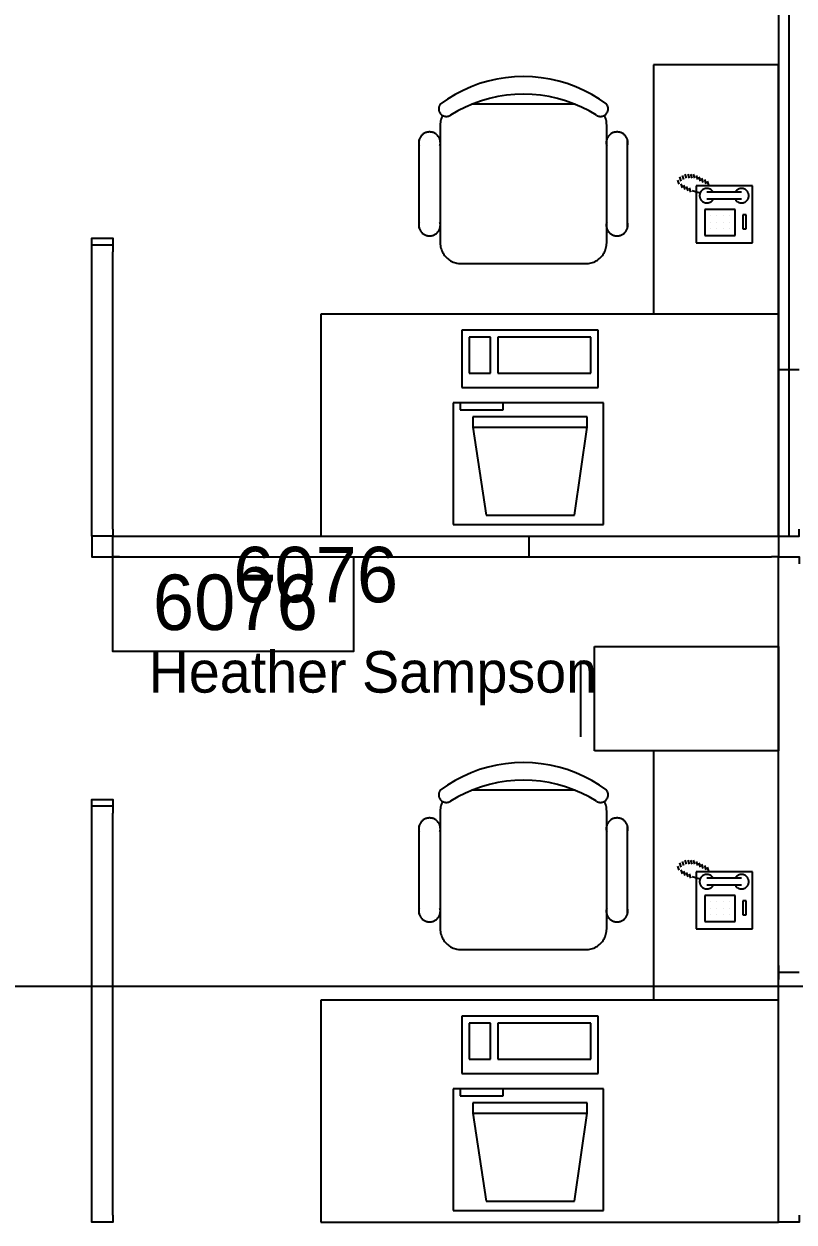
# Model space of a CAD drawing. Header units: millimetres. Extents: x 18694 to 89916, y 18694 to 89916.
# Drawn here: x 60495 to 63316, y 80061 to 84452 of the extents above; entities that cross this region are included whole.
import ezdxf

# ---------------------------------------------------------------- set-up
doc = ezdxf.new("R2010")
doc.units = ezdxf.units.MM
doc.layers.get('0').update_dxf_attribs({"linetype": 'CONTINUOUS'})
for name, color, linetype in [('EMPLOYEE', 7, 'CONTINUOUS'), ('GRIDLN', 7, 'CONTINUOUS'), ('PANELS_201', 7, 'CONTINUOUS'), ('RMNUM', 7, 'CONTINUOUS')]:
    doc.layers.add(name, color=color, linetype=linetype)

msp = doc.modelspace()

# ---------------------------------------------------------------- linework, layer by layer
for p, q in [((63258.7, 84302.566453), (62801.5, 84302.566453)), ((62801.5, 84302.566453), (62801.5, 83388.166453)), ((63258.7, 82575.366453), (63258.7, 84302.566453)), ((62513.815014, 84158.147148), (62135.857186, 84158.147148)), ((62020.0361, 84081.947148), (62020.0361, 83650.147148)), ((62629.6361, 83650.147148), (62629.6361, 84081.947148)), ((61942.769663, 83704.122148), (61942.769663, 84027.972148)), ((62705.8361, 83704.122148), (62705.8361, 84027.972148)), ((62902.30161, 83876.659457), (62897.22161, 83891.899457)), ((62912.46161, 83881.739457), (62907.38161, 83896.979457)), ((62922.62161, 83886.819457), (62917.54161, 83902.059457)), ((62932.78161, 83886.819457), (62927.70161, 83902.059457)), ((62942.94161, 83886.819457), (62937.86161, 83902.059457)), ((62953.10161, 83886.819457), (62948.02161, 83902.059457)), ((62963.26161, 83881.739457), (62958.18161, 83896.979457)), ((62973.42161, 83876.659457), (62968.34161, 83891.899457)), ((62983.58161, 83871.579457), (62978.50161, 83886.819457)), ((62993.74161, 83866.499457), (62988.66161, 83881.739457)), ((62895.067564, 83864.705141), (62889.987564, 83879.945141)), ((62907.38161, 83851.259457), (62902.30161, 83866.499457)), ((62917.54161, 83846.179457), (62912.46161, 83861.419457)), ((62927.70161, 83841.099457), (62922.62161, 83856.339457)), ((62937.86161, 83836.019457), (62932.78161, 83851.259457)), ((62971.843726, 83831.934185), (62942.94161, 83841.099457)), ((62957.592121, 83858.949419), (62957.592121, 83650.535247)), ((63163.435579, 83858.949419), (62957.592121, 83858.949419)), ((63003.90161, 83861.419457), (62998.82161, 83876.659457)), ((63163.435579, 83650.535247), (63163.435579, 83858.949419)), ((63123.694706, 83835.632541), (62996.694706, 83835.632541)), ((63123.694706, 83810.232541), (62996.694706, 83810.232541)), ((62989.433344, 83772.713451), (62989.433344, 83677.463451)), ((63100.558344, 83772.713451), (62989.433344, 83772.713451)), ((63100.558344, 83677.463451), (63100.558344, 83772.713451)), ((63128.339594, 83752.869701), (63128.339594, 83701.275951)), ((63140.245844, 83752.869701), (63128.339594, 83752.869701)), ((63140.245844, 83701.275951), (63140.245844, 83752.869701)), ((63009.277094, 83748.900951), (63009.277094, 83748.900951)), ((63009.277094, 83725.088451), (63009.277094, 83725.088451)), ((63033.089594, 83748.900951), (63033.089594, 83748.900951)), ((63033.089594, 83725.088451), (63033.089594, 83725.088451)), ((63056.902094, 83748.900951), (63056.902094, 83748.900951)), ((63056.902094, 83725.088451), (63056.902094, 83725.088451)), ((63080.714594, 83748.900951), (63080.714594, 83748.900951)), ((63080.714594, 83725.088451), (63080.714594, 83725.088451)), ((62989.433344, 83677.463451), (63100.558344, 83677.463451)), ((63009.277094, 83701.275951), (63009.277094, 83701.275951)), ((63033.089594, 83701.275951), (63033.089594, 83701.275951)), ((63056.902094, 83701.275951), (63056.902094, 83701.275951)), ((63080.714594, 83701.275951), (63080.714594, 83701.275951)), ((63128.339594, 83701.275951), (63140.245844, 83701.275951)), ((62957.592121, 83650.535247), (63163.435579, 83650.535247)), ((62096.2361, 83573.947148), (62553.4361, 83573.947148)), ((63258.7, 83388.166453), (61582.3, 83388.166453)), ((61582.3, 83388.166453), (61582.3, 82575.366453)), ((62598.036237, 83330.436858), (62099.102083, 83330.436858)), ((62099.102083, 83330.436858), (62099.102083, 83120.359319)), ((62598.036237, 83120.359319), (62598.036237, 83330.436858)), ((62204.140852, 83304.177165), (62125.361775, 83304.177165)), ((62125.361775, 83304.177165), (62125.361775, 83172.878704)), ((62204.140852, 83172.878704), (62204.140852, 83304.177165)), ((62571.776544, 83304.177165), (62230.400544, 83304.177165)), ((62230.400544, 83304.177165), (62230.400544, 83172.878704)), ((62571.776544, 83172.878704), (62571.776544, 83304.177165)), ((62125.361775, 83172.878704), (62204.140852, 83172.878704)), ((62230.400544, 83172.878704), (62571.776544, 83172.878704)), ((62099.102083, 83120.359319), (62598.036237, 83120.359319)), ((62618.551621, 83063.736858), (62067.098083, 83063.736858)), ((62067.098083, 83063.736858), (62067.098083, 82617.322088)), ((62093.357775, 83063.736858), (62093.357775, 83037.477165)), ((62250.915929, 83037.477165), (62250.915929, 83063.736858)), ((62618.551621, 82617.322088), (62618.551621, 83063.736858)), ((62093.357775, 83037.477165), (62250.915929, 83037.477165)), ((62139.624852, 83011.967567), (62139.624852, 82974.836858)), ((62558.724852, 83011.967567), (62139.624852, 83011.967567)), ((62558.724852, 82974.836858), (62558.724852, 83011.967567)), ((62139.624852, 82974.836858), (62558.724852, 82974.836858)), ((62139.624852, 82974.836858), (62188.400314, 82651.467687)), ((62511.357345, 82651.467687), (62558.724852, 82974.836858)), ((62067.098083, 82617.322088), (62618.551621, 82617.322088)), ((62188.400314, 82651.467687), (62511.357345, 82651.467687)), ((61582.3, 82575.366453), (63258.7, 82575.366453)), ((62585.6, 82170.553953), (63258.7, 82170.553953)), ((62585.6, 81787.966453), (62585.6, 82170.553953)), ((63258.7, 82170.553953), (63258.7, 81787.966453)), ((62534.8, 81838.766453), (62534.8, 82119.753953)), ((63258.7, 81787.966453), (62585.6, 81787.966453)), ((63258.7, 81787.966453), (62801.5, 81787.966453)), ((62801.5, 81787.966453), (62801.5, 80873.566453)), ((63258.7, 80060.766453), (63258.7, 81787.966453)), ((62513.815014, 81643.547148), (62135.857186, 81643.547148)), ((62020.0361, 81567.347148), (62020.0361, 81135.547148)), ((62629.6361, 81135.547148), (62629.6361, 81567.347148)), ((61942.769663, 81189.522148), (61942.769663, 81513.372148)), ((62705.8361, 81189.522148), (62705.8361, 81513.372148)), ((62912.46161, 81367.139457), (62907.38161, 81382.379457)), ((62922.62161, 81372.219457), (62917.54161, 81387.459457)), ((62932.78161, 81372.219457), (62927.70161, 81387.459457)), ((62942.94161, 81372.219457), (62937.86161, 81387.459457)), ((62953.10161, 81372.219457), (62948.02161, 81387.459457)), ((62963.26161, 81367.139457), (62958.18161, 81382.379457)), ((62895.067564, 81350.105141), (62889.987564, 81365.345141)), ((62902.30161, 81362.059457), (62897.22161, 81377.299457)), ((62907.38161, 81336.659457), (62902.30161, 81351.899457)), ((62917.54161, 81331.579457), (62912.46161, 81346.819457)), ((62927.70161, 81326.499457), (62922.62161, 81341.739457)), ((62937.86161, 81321.419457), (62932.78161, 81336.659457)), ((62957.592121, 81344.349419), (62957.592121, 81135.935247)), ((63163.435579, 81344.349419), (62957.592121, 81344.349419)), ((62973.42161, 81362.059457), (62968.34161, 81377.299457)), ((62983.58161, 81356.979457), (62978.50161, 81372.219457)), ((62993.74161, 81351.899457), (62988.66161, 81367.139457)), ((63003.90161, 81346.819457), (62998.82161, 81362.059457)), ((63163.435579, 81135.935247), (63163.435579, 81344.349419)), ((62971.843726, 81317.334185), (62942.94161, 81326.499457)), ((63123.694706, 81321.032541), (62996.694706, 81321.032541)), ((63123.694706, 81295.632541), (62996.694706, 81295.632541)), ((62989.433344, 81258.113451), (62989.433344, 81162.863451)), ((63100.558344, 81258.113451), (62989.433344, 81258.113451)), ((63100.558344, 81162.863451), (63100.558344, 81258.113451)), ((63009.277094, 81234.300951), (63009.277094, 81234.300951)), ((63009.277094, 81210.488451), (63009.277094, 81210.488451)), ((63033.089594, 81234.300951), (63033.089594, 81234.300951)), ((63033.089594, 81210.488451), (63033.089594, 81210.488451)), ((63056.902094, 81234.300951), (63056.902094, 81234.300951)), ((63056.902094, 81210.488451), (63056.902094, 81210.488451)), ((63080.714594, 81234.300951), (63080.714594, 81234.300951)), ((63080.714594, 81210.488451), (63080.714594, 81210.488451)), ((63128.339594, 81238.269701), (63128.339594, 81186.675951)), ((63140.245844, 81238.269701), (63128.339594, 81238.269701)), ((63140.245844, 81186.675951), (63140.245844, 81238.269701)), ((62989.433344, 81162.863451), (63100.558344, 81162.863451)), ((63009.277094, 81186.675951), (63009.277094, 81186.675951)), ((63033.089594, 81186.675951), (63033.089594, 81186.675951)), ((63056.902094, 81186.675951), (63056.902094, 81186.675951)), ((63080.714594, 81186.675951), (63080.714594, 81186.675951)), ((63128.339594, 81186.675951), (63140.245844, 81186.675951)), ((62957.592121, 81135.935247), (63163.435579, 81135.935247)), ((62096.2361, 81059.347148), (62553.4361, 81059.347148)), ((63258.7, 80873.566453), (61582.3, 80873.566453)), ((61582.3, 80873.566453), (61582.3, 80060.766453)), ((62598.036237, 80815.836858), (62099.102083, 80815.836858)), ((62099.102083, 80815.836858), (62099.102083, 80605.759319)), ((62598.036237, 80605.759319), (62598.036237, 80815.836858)), ((62204.140852, 80789.577165), (62125.361775, 80789.577165)), ((62125.361775, 80789.577165), (62125.361775, 80658.278704)), ((62204.140852, 80658.278704), (62204.140852, 80789.577165)), ((62571.776544, 80789.577165), (62230.400544, 80789.577165)), ((62230.400544, 80789.577165), (62230.400544, 80658.278704)), ((62571.776544, 80658.278704), (62571.776544, 80789.577165)), ((62125.361775, 80658.278704), (62204.140852, 80658.278704)), ((62230.400544, 80658.278704), (62571.776544, 80658.278704)), ((62099.102083, 80605.759319), (62598.036237, 80605.759319)), ((62618.551621, 80549.136858), (62067.098083, 80549.136858)), ((62067.098083, 80549.136858), (62067.098083, 80102.722088)), ((62093.357775, 80549.136858), (62093.357775, 80522.877165)), ((62250.915929, 80522.877165), (62250.915929, 80549.136858)), ((62618.551621, 80102.722088), (62618.551621, 80549.136858)), ((62093.357775, 80522.877165), (62250.915929, 80522.877165)), ((62139.624852, 80497.367567), (62139.624852, 80460.236858)), ((62558.724852, 80497.367567), (62139.624852, 80497.367567)), ((62139.624852, 80460.236858), (62558.724852, 80460.236858)), ((62139.624852, 80460.236858), (62188.400314, 80136.867687)), ((62511.357345, 80136.867687), (62558.724852, 80460.236858)), ((62558.724852, 80460.236858), (62558.724852, 80497.367567)), ((62188.400314, 80136.867687), (62511.357345, 80136.867687)), ((61582.3, 80060.766453), (63258.7, 80060.766453)), ((62067.098083, 80102.722088), (62618.551621, 80102.722088))]:
    msp.add_line(p, q)
for points in [[(62629.6361, 84158.147148), (62602.871399, 84176.90638), (62574.955769, 84193.905662), (62546.004766, 84209.074625), (62516.138234, 84222.350478), (62485.479805, 84233.678264), (62454.15639, 84243.011092), (62422.297653, 84250.31033), (62390.035473, 84255.545761), (62357.5034, 84258.695713), (62324.8361, 84259.747148), (62292.1688, 84258.695713), (62259.636727, 84255.545761), (62227.374547, 84250.31033), (62195.51581, 84243.011092), (62164.192395, 84233.678264), (62133.533966, 84222.350478), (62103.667434, 84209.074625), (62074.716431, 84193.905662), (62046.800801, 84176.90638), (62020.0361, 84158.147148)], [(62592.317347, 84117.555378), (62565.328586, 84133.531051), (62537.389289, 84147.779247), (62508.609887, 84160.243651), (62479.104128, 84170.874999), (62448.988632, 84179.63127), (62418.38243, 84186.477855), (62387.40649, 84191.387695), (62356.183244, 84194.341383), (62324.8361, 84195.327244), (62293.488956, 84194.341383), (62262.26571, 84191.387695), (62231.28977, 84186.477855), (62200.683568, 84179.63127), (62170.568072, 84170.874999), (62141.062313, 84160.243651), (62112.282911, 84147.779247), (62084.343614, 84133.531051), (62057.354853, 84117.555378)], [(62020.0361, 84158.147148), (62019.010865, 84156.674472), (62018.082564, 84155.138848), (62017.255049, 84153.546648), (62016.531751, 84151.904478), (62015.915672, 84150.21915), (62015.409369, 84148.497656), (62015.01494, 84146.74714), (62014.734024, 84144.974862), (62014.567785, 84143.188175), (62014.516913, 84141.394494), (62014.581619, 84139.601257), (62014.761635, 84137.815907), (62015.056213, 84136.045848), (62015.464132, 84134.298426), (62015.983699, 84132.580889), (62016.612759, 84130.900363), (62017.348702, 84129.263821), (62018.188475, 84127.678052), (62019.128593, 84126.149634), (62020.165157, 84124.684909), (62021.293865, 84123.289954), (62022.510036, 84121.970556), (62023.808623, 84120.732188), (62025.18424, 84119.579989), (62026.631178, 84118.518739), (62028.143435, 84117.55284), (62029.714738, 84116.6863), (62031.338566, 84115.922714), (62033.008184, 84115.265249), (62034.716664, 84114.716634), (62036.456919, 84114.279145), (62038.221728, 84113.954596), (62040.00377, 84113.744334), (62041.795651, 84113.649231), (62043.589938, 84113.669683), (62045.379186, 84113.805603), (62047.155972, 84114.056428), (62048.912925, 84114.421118), (62050.642756, 84114.89816), (62052.338288, 84115.485573), (62053.992486, 84116.180923), (62055.598488, 84116.981322), (62057.149631, 84117.883452)], [(62592.522569, 84117.883452), (62594.073712, 84116.981322), (62595.679714, 84116.180923), (62597.333913, 84115.485573), (62599.029444, 84114.89816), (62600.759275, 84114.421118), (62602.516228, 84114.056428), (62604.293014, 84113.805603), (62606.082262, 84113.669683), (62607.876549, 84113.649231), (62609.66843, 84113.744334), (62611.450472, 84113.954596), (62613.215281, 84114.279145), (62614.955536, 84114.716634), (62616.664016, 84115.265249), (62618.333634, 84115.922714), (62619.957462, 84116.6863), (62621.528765, 84117.55284), (62623.041022, 84118.518739), (62624.48796, 84119.579989), (62625.863577, 84120.732188), (62627.162164, 84121.970556), (62628.378335, 84123.289954), (62629.507043, 84124.684909), (62630.543607, 84126.149634), (62631.483725, 84127.678052), (62632.323498, 84129.263821), (62633.059441, 84130.900363), (62633.688501, 84132.580889), (62634.208068, 84134.298426), (62634.615987, 84136.045848), (62634.910565, 84137.815907), (62635.090581, 84139.601257), (62635.155287, 84141.394494), (62635.104415, 84143.188175), (62634.938176, 84144.974862), (62634.65726, 84146.74714), (62634.262831, 84148.497656), (62633.756528, 84150.21915), (62633.140449, 84151.904478), (62632.417151, 84153.546648), (62631.589636, 84155.138848), (62630.661335, 84156.674472), (62629.6361, 84158.147148)], [(62028.697803, 84117.231967), (62026.697909, 84113.106096), (62024.949781, 84108.867413), (62023.459746, 84104.531265), (62022.233201, 84100.11335), (62021.274585, 84095.629664), (62020.587369, 84091.09644), (62020.174042, 84086.53009), (62020.0361, 84081.947148)], [(62629.6361, 84081.947148), (62629.498158, 84086.53009), (62629.084831, 84091.09644), (62628.397615, 84095.629664), (62627.438999, 84100.11335), (62626.212454, 84104.531265), (62624.722419, 84108.867413), (62622.974291, 84113.106096), (62620.974397, 84117.231967)], [(62018.969663, 84005.747148), (62019.611641, 84008.248213), (62020.089622, 84010.785731), (62020.401583, 84013.34896), (62020.546204, 84015.92705), (62020.522872, 84018.509087), (62020.331686, 84021.084142), (62019.973456, 84023.641315), (62019.449698, 84026.169781), (62018.762628, 84028.658836), (62017.915156, 84031.097945), (62016.910868, 84033.476783), (62015.754017, 84035.78528), (62014.449498, 84038.013663), (62013.002834, 84040.1525), (62011.420149, 84042.192738), (62009.708143, 84044.12574), (62007.874061, 84045.943323), (62005.925669, 84047.637793), (62003.871214, 84049.201978), (62001.719392, 84050.629257), (61999.479312, 84051.913587), (61997.160457, 84053.049532), (61994.772642, 84054.032284), (61992.325975, 84054.857682), (61989.830812, 84055.522233), (61987.297717, 84056.023123), (61984.737412, 84056.358233), (61982.160734, 84056.526143), (61979.578591, 84056.526143), (61977.001914, 84056.358233), (61974.441608, 84056.023123), (61971.908513, 84055.522233), (61969.413351, 84054.857682), (61966.966684, 84054.032284), (61964.578869, 84053.049532), (61962.260014, 84051.913587), (61960.019934, 84050.629257), (61957.868112, 84049.201978), (61955.813656, 84047.637793), (61953.865264, 84045.943323), (61952.031183, 84044.12574), (61950.319176, 84042.192738), (61948.736491, 84040.1525), (61947.289828, 84038.013663), (61945.985309, 84035.78528), (61944.828457, 84033.476783), (61943.82417, 84031.097945), (61942.976698, 84028.658836), (61942.289628, 84026.169781), (61941.765869, 84023.641315), (61941.407639, 84021.084142), (61941.216453, 84018.509087), (61941.193122, 84015.92705), (61941.337742, 84013.34896), (61941.649704, 84010.785731), (61942.127685, 84008.248213), (61942.769663, 84005.747148)], [(62705.8361, 84005.747148), (62706.478078, 84008.248213), (62706.956059, 84010.785731), (62707.26802, 84013.34896), (62707.412641, 84015.92705), (62707.389309, 84018.509087), (62707.198124, 84021.084142), (62706.839893, 84023.641315), (62706.316135, 84026.169781), (62705.629065, 84028.658836), (62704.781593, 84031.097945), (62703.777305, 84033.476783), (62702.620454, 84035.78528), (62701.315935, 84038.013663), (62699.869271, 84040.1525), (62698.286586, 84042.192738), (62696.57458, 84044.12574), (62694.740499, 84045.943323), (62692.792106, 84047.637793), (62690.737651, 84049.201978), (62688.585829, 84050.629257), (62686.345749, 84051.913587), (62684.026894, 84053.049532), (62681.639079, 84054.032284), (62679.192412, 84054.857682), (62676.69725, 84055.522233), (62674.164155, 84056.023123), (62671.603849, 84056.358233), (62669.027171, 84056.526143), (62666.445029, 84056.526143), (62663.868351, 84056.358233), (62661.308046, 84056.023123), (62658.77495, 84055.522233), (62656.279788, 84054.857682), (62653.833121, 84054.032284), (62651.445306, 84053.049532), (62649.126451, 84051.913587), (62646.886371, 84050.629257), (62644.734549, 84049.201978), (62642.680094, 84047.637793), (62640.731701, 84045.943323), (62638.89762, 84044.12574), (62637.185614, 84042.192738), (62635.602929, 84040.1525), (62634.156265, 84038.013663), (62632.851746, 84035.78528), (62631.694895, 84033.476783), (62630.690607, 84031.097945), (62629.843135, 84028.658836), (62629.156065, 84026.169781), (62628.632307, 84023.641315), (62628.274076, 84021.084142), (62628.082891, 84018.509087), (62628.059559, 84015.92705), (62628.20418, 84013.34896), (62628.516141, 84010.785731), (62628.994122, 84008.248213), (62629.6361, 84005.747148)], [(63020.093508, 83835.632541), (63019.215032, 83837.132148), (63018.240586, 83838.571243), (63017.174321, 83839.943693), (63016.020782, 83841.24365), (63014.784885, 83842.465574), (63013.471896, 83843.604257), (63012.08741, 83844.654847), (63010.637328, 83845.612868), (63009.12783, 83846.474235), (63007.565347, 83847.23528), (63005.956539, 83847.892757), (63004.308262, 83848.443866), (63002.627539, 83848.886258), (63000.921533, 83849.218048), (62999.197515, 83849.437822), (62997.46283, 83849.544642), (62995.724873, 83849.538055), (62993.991048, 83849.418088), (62992.268745, 83849.185252), (62990.565304, 83848.84054), (62988.887983, 83848.38542), (62987.24393, 83847.821832), (62985.640152, 83847.152178), (62984.083483, 83846.379311), (62982.580558, 83845.506526), (62981.13778, 83844.537541), (62979.761298, 83843.476486), (62978.456978, 83842.327882), (62977.230379, 83841.096625), (62976.086727, 83839.787961), (62975.030897, 83838.407468), (62974.067388, 83836.961027), (62973.200305, 83835.454804), (62972.433344, 83833.895218), (62971.769773, 83832.288913), (62971.212421, 83830.642736), (62970.763662, 83828.963702), (62970.425408, 83827.258966), (62970.199102, 83825.535793), (62970.085707, 83823.801526), (62970.085707, 83822.063556), (62970.199102, 83820.329289), (62970.425408, 83818.606116), (62970.763662, 83816.90138), (62971.212421, 83815.222346), (62971.769773, 83813.576169), (62972.433344, 83811.969865), (62973.200305, 83810.410278), (62974.067388, 83808.904055), (62975.030897, 83807.457615), (62976.086727, 83806.077121), (62977.230379, 83804.768458), (62978.456978, 83803.5372), (62979.761298, 83802.388597), (62981.13778, 83801.327542), (62982.580558, 83800.358557), (62984.083483, 83799.485771), (62985.640152, 83798.712905), (62987.24393, 83798.043251), (62988.887983, 83797.479663), (62990.565304, 83797.024543), (62992.268745, 83796.67983), (62993.991048, 83796.446995), (62995.724873, 83796.327027), (62997.46283, 83796.32044), (62999.197515, 83796.427261), (63000.921533, 83796.647034), (63002.627539, 83796.978824), (63004.308262, 83797.421216), (63005.956539, 83797.972325), (63007.565347, 83798.629803), (63009.12783, 83799.390847), (63010.637328, 83800.252215), (63012.08741, 83801.210235), (63013.471896, 83802.260825), (63014.784885, 83803.399509), (63016.020782, 83804.621432), (63017.174321, 83805.921389), (63018.240586, 83807.293839), (63019.215032, 83808.732934), (63020.093508, 83810.232541)], [(63100.295903, 83810.232541), (63101.174379, 83808.732934), (63102.148825, 83807.293839), (63103.21509, 83805.921389), (63104.368629, 83804.621432), (63105.604527, 83803.399509), (63106.917516, 83802.260825), (63108.302001, 83801.210235), (63109.752083, 83800.252215), (63111.261581, 83799.390847), (63112.824064, 83798.629803), (63114.432872, 83797.972325), (63116.08115, 83797.421216), (63117.761872, 83796.978824), (63119.467878, 83796.647034), (63121.191897, 83796.427261), (63122.926581, 83796.32044), (63124.664538, 83796.327027), (63126.398363, 83796.446995), (63128.120666, 83796.67983), (63129.824108, 83797.024543), (63131.501429, 83797.479663), (63133.145481, 83798.043251), (63134.749259, 83798.712905), (63136.305928, 83799.485771), (63137.808853, 83800.358557), (63139.251631, 83801.327542), (63140.628113, 83802.388597), (63141.932433, 83803.5372), (63143.159032, 83804.768458), (63144.302684, 83806.077121), (63145.358514, 83807.457615), (63146.322024, 83808.904055), (63147.189106, 83810.410278), (63147.956067, 83811.969865), (63148.619638, 83813.576169), (63149.17699, 83815.222346), (63149.62575, 83816.90138), (63149.964003, 83818.606116), (63150.19031, 83820.329289), (63150.303704, 83822.063556), (63150.303704, 83823.801526), (63150.19031, 83825.535793), (63149.964003, 83827.258966), (63149.62575, 83828.963702), (63149.17699, 83830.642736), (63148.619638, 83832.288913), (63147.956067, 83833.895218), (63147.189106, 83835.454804), (63146.322024, 83836.961027), (63145.358514, 83838.407468), (63144.302684, 83839.787961), (63143.159032, 83841.096625), (63141.932433, 83842.327882), (63140.628113, 83843.476486), (63139.251631, 83844.537541), (63137.808853, 83845.506526), (63136.305928, 83846.379311), (63134.749259, 83847.152178), (63133.145481, 83847.821832), (63131.501429, 83848.38542), (63129.824108, 83848.84054), (63128.120666, 83849.185252), (63126.398363, 83849.418088), (63124.664538, 83849.538055), (63122.926581, 83849.544642), (63121.191897, 83849.437822), (63119.467878, 83849.218048), (63117.761872, 83848.886258), (63116.08115, 83848.443866), (63114.432872, 83847.892757), (63112.824064, 83847.23528), (63111.261581, 83846.474235), (63109.752083, 83845.612868), (63108.302001, 83844.654847), (63106.917516, 83843.604257), (63105.604527, 83842.465574), (63104.368629, 83841.24365), (63103.21509, 83839.943693), (63102.148825, 83838.571243), (63101.174379, 83837.132148), (63100.295903, 83835.632541)], [(61942.769663, 83726.347148), (61942.127685, 83723.846083), (61941.649704, 83721.308566), (61941.337742, 83718.745337), (61941.193122, 83716.167247), (61941.216453, 83713.58521), (61941.407639, 83711.010154), (61941.765869, 83708.452982), (61942.289628, 83705.924516), (61942.976698, 83703.43546), (61943.82417, 83700.996351), (61944.828457, 83698.617514), (61945.985309, 83696.309017), (61947.289828, 83694.080634), (61948.736491, 83691.941796), (61950.319176, 83689.901559), (61952.031183, 83687.968557), (61953.865264, 83686.150974), (61955.813656, 83684.456504), (61957.868112, 83682.892318), (61960.019934, 83681.46504), (61962.260014, 83680.18071), (61964.578869, 83679.044765), (61966.966684, 83678.062013), (61969.413351, 83677.236615), (61971.908513, 83676.572064), (61974.441608, 83676.071173), (61977.001914, 83675.736064), (61979.578591, 83675.568154), (61982.160734, 83675.568154), (61984.737412, 83675.736064), (61987.297717, 83676.071173), (61989.830812, 83676.572064), (61992.325975, 83677.236615), (61994.772642, 83678.062013), (61997.160457, 83679.044765), (61999.479312, 83680.18071), (62001.719392, 83681.46504), (62003.871214, 83682.892318), (62005.925669, 83684.456504), (62007.874061, 83686.150974), (62009.708143, 83687.968557), (62011.420149, 83689.901559), (62013.002834, 83691.941796), (62014.449498, 83694.080634), (62015.754017, 83696.309017), (62016.910868, 83698.617514), (62017.915156, 83700.996351), (62018.762628, 83703.43546), (62019.449698, 83705.924516), (62019.973456, 83708.452982), (62020.331686, 83711.010154), (62020.522872, 83713.58521), (62020.546204, 83716.167247), (62020.401583, 83718.745337), (62020.089622, 83721.308566), (62019.611641, 83723.846083), (62018.969663, 83726.347148)], [(62629.6361, 83726.347148), (62628.994122, 83723.846083), (62628.516141, 83721.308566), (62628.20418, 83718.745337), (62628.059559, 83716.167247), (62628.082891, 83713.58521), (62628.274076, 83711.010154), (62628.632307, 83708.452982), (62629.156065, 83705.924516), (62629.843135, 83703.43546), (62630.690607, 83700.996351), (62631.694895, 83698.617514), (62632.851746, 83696.309017), (62634.156265, 83694.080634), (62635.602929, 83691.941796), (62637.185614, 83689.901559), (62638.89762, 83687.968557), (62640.731701, 83686.150974), (62642.680094, 83684.456504), (62644.734549, 83682.892318), (62646.886371, 83681.46504), (62649.126451, 83680.18071), (62651.445306, 83679.044765), (62653.833121, 83678.062013), (62656.279788, 83677.236615), (62658.77495, 83676.572064), (62661.308046, 83676.071173), (62663.868351, 83675.736064), (62666.445029, 83675.568154), (62669.027171, 83675.568154), (62671.603849, 83675.736064), (62674.164155, 83676.071173), (62676.69725, 83676.572064), (62679.192412, 83677.236615), (62681.639079, 83678.062013), (62684.026894, 83679.044765), (62686.345749, 83680.18071), (62688.585829, 83681.46504), (62690.737651, 83682.892318), (62692.792106, 83684.456504), (62694.740499, 83686.150974), (62696.57458, 83687.968557), (62698.286586, 83689.901559), (62699.869271, 83691.941796), (62701.315935, 83694.080634), (62702.620454, 83696.309017), (62703.777305, 83698.617514), (62704.781593, 83700.996351), (62705.629065, 83703.43546), (62706.316135, 83705.924516), (62706.839893, 83708.452982), (62707.198124, 83711.010154), (62707.389309, 83713.58521), (62707.412641, 83716.167247), (62707.26802, 83718.745337), (62706.956059, 83721.308566), (62706.478078, 83723.846083), (62705.8361, 83726.347148)], [(62020.0361, 83650.147148), (62020.19925, 83645.16343), (62020.688002, 83640.201053), (62021.500262, 83635.281266), (62022.632552, 83630.425137), (62024.080024, 83625.653461), (62025.83648, 83620.986671), (62027.894397, 83616.44475), (62030.244964, 83612.047148), (62032.878116, 83607.812697), (62035.782575, 83603.759527), (62038.945907, 83599.904997), (62042.354563, 83596.265612), (62045.993949, 83592.856955), (62049.848479, 83589.693624), (62053.901648, 83586.789164), (62058.1361, 83584.156013), (62062.533702, 83581.805445), (62067.075622, 83579.747528), (62071.742413, 83577.991073), (62076.514089, 83576.5436), (62081.370217, 83575.41131), (62086.290004, 83574.59905), (62091.252382, 83574.110298), (62096.2361, 83573.947148)], [(62553.4361, 83573.947148), (62558.419818, 83574.110298), (62563.382196, 83574.59905), (62568.301983, 83575.41131), (62573.158111, 83576.5436), (62577.929787, 83577.991073), (62582.596578, 83579.747528), (62587.138498, 83581.805445), (62591.5361, 83584.156013), (62595.770552, 83586.789164), (62599.823721, 83589.693624), (62603.678251, 83592.856955), (62607.317637, 83596.265612), (62610.726293, 83599.904997), (62613.889625, 83603.759527), (62616.794084, 83607.812697), (62619.427236, 83612.047148), (62621.777803, 83616.44475), (62623.83572, 83620.986671), (62625.592176, 83625.653461), (62627.039648, 83630.425137), (62628.171938, 83635.281266), (62628.984198, 83640.201053), (62629.47295, 83645.16343), (62629.6361, 83650.147148)], [(62629.6361, 81643.547148), (62602.871399, 81662.30638), (62574.955769, 81679.305662), (62546.004766, 81694.474625), (62516.138234, 81707.750478), (62485.479805, 81719.078264), (62454.15639, 81728.411092), (62422.297653, 81735.71033), (62390.035473, 81740.945761), (62357.5034, 81744.095713), (62324.8361, 81745.147148), (62292.1688, 81744.095713), (62259.636727, 81740.945761), (62227.374547, 81735.71033), (62195.51581, 81728.411092), (62164.192395, 81719.078264), (62133.533966, 81707.750478), (62103.667434, 81694.474625), (62074.716431, 81679.305662), (62046.800801, 81662.30638), (62020.0361, 81643.547148)], [(62020.0361, 81643.547148), (62019.010865, 81642.074472), (62018.082564, 81640.538848), (62017.255049, 81638.946648), (62016.531751, 81637.304478), (62015.915672, 81635.61915), (62015.409369, 81633.897656), (62015.01494, 81632.14714), (62014.734024, 81630.374862), (62014.567785, 81628.588175), (62014.516913, 81626.794494), (62014.581619, 81625.001257), (62014.761635, 81623.215907), (62015.056213, 81621.445848), (62015.464132, 81619.698426), (62015.983699, 81617.980889), (62016.612759, 81616.300363), (62017.348702, 81614.663821), (62018.188475, 81613.078052), (62019.128593, 81611.549634), (62020.165157, 81610.084909), (62021.293865, 81608.689954), (62022.510036, 81607.370556), (62023.808623, 81606.132188), (62025.18424, 81604.979989), (62026.631178, 81603.918739), (62028.143435, 81602.95284), (62029.714738, 81602.0863), (62031.338566, 81601.322714), (62033.008184, 81600.665249), (62034.716664, 81600.116634), (62036.456919, 81599.679145), (62038.221728, 81599.354596), (62040.00377, 81599.144334), (62041.795651, 81599.049231), (62043.589938, 81599.069683), (62045.379186, 81599.205603), (62047.155972, 81599.456428), (62048.912925, 81599.821118), (62050.642756, 81600.29816), (62052.338288, 81600.885573), (62053.992486, 81601.580923), (62055.598488, 81602.381322), (62057.149631, 81603.283452)], [(62592.317347, 81602.955378), (62565.328586, 81618.931051), (62537.389289, 81633.179247), (62508.609887, 81645.643651), (62479.104128, 81656.274999), (62448.988632, 81665.03127), (62418.38243, 81671.877855), (62387.40649, 81676.787695), (62356.183244, 81679.741383), (62324.8361, 81680.727244), (62293.488956, 81679.741383), (62262.26571, 81676.787695), (62231.28977, 81671.877855), (62200.683568, 81665.03127), (62170.568072, 81656.274999), (62141.062313, 81645.643651), (62112.282911, 81633.179247), (62084.343614, 81618.931051), (62057.354853, 81602.955378)], [(62592.522569, 81603.283452), (62594.073712, 81602.381322), (62595.679714, 81601.580923), (62597.333913, 81600.885573), (62599.029444, 81600.29816), (62600.759275, 81599.821118), (62602.516228, 81599.456428), (62604.293014, 81599.205603), (62606.082262, 81599.069683), (62607.876549, 81599.049231), (62609.66843, 81599.144334), (62611.450472, 81599.354596), (62613.215281, 81599.679145), (62614.955536, 81600.116634), (62616.664016, 81600.665249), (62618.333634, 81601.322714), (62619.957462, 81602.0863), (62621.528765, 81602.95284), (62623.041022, 81603.918739), (62624.48796, 81604.979989), (62625.863577, 81606.132188), (62627.162164, 81607.370556), (62628.378335, 81608.689954), (62629.507043, 81610.084909), (62630.543607, 81611.549634), (62631.483725, 81613.078052), (62632.323498, 81614.663821), (62633.059441, 81616.300363), (62633.688501, 81617.980889), (62634.208068, 81619.698426), (62634.615987, 81621.445848), (62634.910565, 81623.215907), (62635.090581, 81625.001257), (62635.155287, 81626.794494), (62635.104415, 81628.588175), (62634.938176, 81630.374862), (62634.65726, 81632.14714), (62634.262831, 81633.897656), (62633.756528, 81635.61915), (62633.140449, 81637.304478), (62632.417151, 81638.946648), (62631.589636, 81640.538848), (62630.661335, 81642.074472), (62629.6361, 81643.547148)], [(62028.697803, 81602.631967), (62026.697909, 81598.506096), (62024.949781, 81594.267413), (62023.459746, 81589.931265), (62022.233201, 81585.51335), (62021.274585, 81581.029664), (62020.587369, 81576.49644), (62020.174042, 81571.93009), (62020.0361, 81567.347148)], [(62629.6361, 81567.347148), (62629.498158, 81571.93009), (62629.084831, 81576.49644), (62628.397615, 81581.029664), (62627.438999, 81585.51335), (62626.212454, 81589.931265), (62624.722419, 81594.267413), (62622.974291, 81598.506096), (62620.974397, 81602.631967)], [(62018.969663, 81491.147148), (62019.611641, 81493.648213), (62020.089622, 81496.185731), (62020.401583, 81498.74896), (62020.546204, 81501.32705), (62020.522872, 81503.909087), (62020.331686, 81506.484142), (62019.973456, 81509.041315), (62019.449698, 81511.569781), (62018.762628, 81514.058836), (62017.915156, 81516.497945), (62016.910868, 81518.876783), (62015.754017, 81521.18528), (62014.449498, 81523.413663), (62013.002834, 81525.5525), (62011.420149, 81527.592738), (62009.708143, 81529.52574), (62007.874061, 81531.343323), (62005.925669, 81533.037793), (62003.871214, 81534.601978), (62001.719392, 81536.029257), (61999.479312, 81537.313587), (61997.160457, 81538.449532), (61994.772642, 81539.432284), (61992.325975, 81540.257682), (61989.830812, 81540.922233), (61987.297717, 81541.423123), (61984.737412, 81541.758233), (61982.160734, 81541.926143), (61979.578591, 81541.926143), (61977.001914, 81541.758233), (61974.441608, 81541.423123), (61971.908513, 81540.922233), (61969.413351, 81540.257682), (61966.966684, 81539.432284), (61964.578869, 81538.449532), (61962.260014, 81537.313587), (61960.019934, 81536.029257), (61957.868112, 81534.601978), (61955.813656, 81533.037793), (61953.865264, 81531.343323), (61952.031183, 81529.52574), (61950.319176, 81527.592738), (61948.736491, 81525.5525), (61947.289828, 81523.413663), (61945.985309, 81521.18528), (61944.828457, 81518.876783), (61943.82417, 81516.497945), (61942.976698, 81514.058836), (61942.289628, 81511.569781), (61941.765869, 81509.041315), (61941.407639, 81506.484142), (61941.216453, 81503.909087), (61941.193122, 81501.32705), (61941.337742, 81498.74896), (61941.649704, 81496.185731), (61942.127685, 81493.648213), (61942.769663, 81491.147148)], [(62705.8361, 81491.147148), (62706.478078, 81493.648213), (62706.956059, 81496.185731), (62707.26802, 81498.74896), (62707.412641, 81501.32705), (62707.389309, 81503.909087), (62707.198124, 81506.484142), (62706.839893, 81509.041315), (62706.316135, 81511.569781), (62705.629065, 81514.058836), (62704.781593, 81516.497945), (62703.777305, 81518.876783), (62702.620454, 81521.18528), (62701.315935, 81523.413663), (62699.869271, 81525.5525), (62698.286586, 81527.592738), (62696.57458, 81529.52574), (62694.740499, 81531.343323), (62692.792106, 81533.037793), (62690.737651, 81534.601978), (62688.585829, 81536.029257), (62686.345749, 81537.313587), (62684.026894, 81538.449532), (62681.639079, 81539.432284), (62679.192412, 81540.257682), (62676.69725, 81540.922233), (62674.164155, 81541.423123), (62671.603849, 81541.758233), (62669.027171, 81541.926143), (62666.445029, 81541.926143), (62663.868351, 81541.758233), (62661.308046, 81541.423123), (62658.77495, 81540.922233), (62656.279788, 81540.257682), (62653.833121, 81539.432284), (62651.445306, 81538.449532), (62649.126451, 81537.313587), (62646.886371, 81536.029257), (62644.734549, 81534.601978), (62642.680094, 81533.037793), (62640.731701, 81531.343323), (62638.89762, 81529.52574), (62637.185614, 81527.592738), (62635.602929, 81525.5525), (62634.156265, 81523.413663), (62632.851746, 81521.18528), (62631.694895, 81518.876783), (62630.690607, 81516.497945), (62629.843135, 81514.058836), (62629.156065, 81511.569781), (62628.632307, 81509.041315), (62628.274076, 81506.484142), (62628.082891, 81503.909087), (62628.059559, 81501.32705), (62628.20418, 81498.74896), (62628.516141, 81496.185731), (62628.994122, 81493.648213), (62629.6361, 81491.147148)], [(63020.093508, 81321.032541), (63019.215032, 81322.532148), (63018.240586, 81323.971243), (63017.174321, 81325.343693), (63016.020782, 81326.64365), (63014.784885, 81327.865574), (63013.471896, 81329.004257), (63012.08741, 81330.054847), (63010.637328, 81331.012868), (63009.12783, 81331.874235), (63007.565347, 81332.63528), (63005.956539, 81333.292757), (63004.308262, 81333.843866), (63002.627539, 81334.286258), (63000.921533, 81334.618048), (62999.197515, 81334.837822), (62997.46283, 81334.944642), (62995.724873, 81334.938055), (62993.991048, 81334.818088), (62992.268745, 81334.585252), (62990.565304, 81334.24054), (62988.887983, 81333.78542), (62987.24393, 81333.221832), (62985.640152, 81332.552178), (62984.083483, 81331.779311), (62982.580558, 81330.906526), (62981.13778, 81329.937541), (62979.761298, 81328.876486), (62978.456978, 81327.727882), (62977.230379, 81326.496625), (62976.086727, 81325.187961), (62975.030897, 81323.807468), (62974.067388, 81322.361027), (62973.200305, 81320.854804), (62972.433344, 81319.295218), (62971.769773, 81317.688913), (62971.212421, 81316.042736), (62970.763662, 81314.363702), (62970.425408, 81312.658966), (62970.199102, 81310.935793), (62970.085707, 81309.201526), (62970.085707, 81307.463556), (62970.199102, 81305.729289), (62970.425408, 81304.006116), (62970.763662, 81302.30138), (62971.212421, 81300.622346), (62971.769773, 81298.976169), (62972.433344, 81297.369865), (62973.200305, 81295.810278), (62974.067388, 81294.304055), (62975.030897, 81292.857615), (62976.086727, 81291.477121), (62977.230379, 81290.168458), (62978.456978, 81288.9372), (62979.761298, 81287.788597), (62981.13778, 81286.727542), (62982.580558, 81285.758557), (62984.083483, 81284.885771), (62985.640152, 81284.112905), (62987.24393, 81283.443251), (62988.887983, 81282.879663), (62990.565304, 81282.424543), (62992.268745, 81282.07983), (62993.991048, 81281.846995), (62995.724873, 81281.727027), (62997.46283, 81281.72044), (62999.197515, 81281.827261), (63000.921533, 81282.047034), (63002.627539, 81282.378824), (63004.308262, 81282.821216), (63005.956539, 81283.372325), (63007.565347, 81284.029803), (63009.12783, 81284.790847), (63010.637328, 81285.652215), (63012.08741, 81286.610235), (63013.471896, 81287.660825), (63014.784885, 81288.799509), (63016.020782, 81290.021432), (63017.174321, 81291.321389), (63018.240586, 81292.693839), (63019.215032, 81294.132934), (63020.093508, 81295.632541)], [(63100.295903, 81295.632541), (63101.174379, 81294.132934), (63102.148825, 81292.693839), (63103.21509, 81291.321389), (63104.368629, 81290.021432), (63105.604527, 81288.799509), (63106.917516, 81287.660825), (63108.302001, 81286.610235), (63109.752083, 81285.652215), (63111.261581, 81284.790847), (63112.824064, 81284.029803), (63114.432872, 81283.372325), (63116.08115, 81282.821216), (63117.761872, 81282.378824), (63119.467878, 81282.047034), (63121.191897, 81281.827261), (63122.926581, 81281.72044), (63124.664538, 81281.727027), (63126.398363, 81281.846995), (63128.120666, 81282.07983), (63129.824108, 81282.424543), (63131.501429, 81282.879663), (63133.145481, 81283.443251), (63134.749259, 81284.112905), (63136.305928, 81284.885771), (63137.808853, 81285.758557), (63139.251631, 81286.727542), (63140.628113, 81287.788597), (63141.932433, 81288.9372), (63143.159032, 81290.168458), (63144.302684, 81291.477121), (63145.358514, 81292.857615), (63146.322024, 81294.304055), (63147.189106, 81295.810278), (63147.956067, 81297.369865), (63148.619638, 81298.976169), (63149.17699, 81300.622346), (63149.62575, 81302.30138), (63149.964003, 81304.006116), (63150.19031, 81305.729289), (63150.303704, 81307.463556), (63150.303704, 81309.201526), (63150.19031, 81310.935793), (63149.964003, 81312.658966), (63149.62575, 81314.363702), (63149.17699, 81316.042736), (63148.619638, 81317.688913), (63147.956067, 81319.295218), (63147.189106, 81320.854804), (63146.322024, 81322.361027), (63145.358514, 81323.807468), (63144.302684, 81325.187961), (63143.159032, 81326.496625), (63141.932433, 81327.727882), (63140.628113, 81328.876486), (63139.251631, 81329.937541), (63137.808853, 81330.906526), (63136.305928, 81331.779311), (63134.749259, 81332.552178), (63133.145481, 81333.221832), (63131.501429, 81333.78542), (63129.824108, 81334.24054), (63128.120666, 81334.585252), (63126.398363, 81334.818088), (63124.664538, 81334.938055), (63122.926581, 81334.944642), (63121.191897, 81334.837822), (63119.467878, 81334.618048), (63117.761872, 81334.286258), (63116.08115, 81333.843866), (63114.432872, 81333.292757), (63112.824064, 81332.63528), (63111.261581, 81331.874235), (63109.752083, 81331.012868), (63108.302001, 81330.054847), (63106.917516, 81329.004257), (63105.604527, 81327.865574), (63104.368629, 81326.64365), (63103.21509, 81325.343693), (63102.148825, 81323.971243), (63101.174379, 81322.532148), (63100.295903, 81321.032541)], [(61942.769663, 81211.747148), (61942.127685, 81209.246083), (61941.649704, 81206.708566), (61941.337742, 81204.145337), (61941.193122, 81201.567247), (61941.216453, 81198.98521), (61941.407639, 81196.410154), (61941.765869, 81193.852982), (61942.289628, 81191.324516), (61942.976698, 81188.83546), (61943.82417, 81186.396351), (61944.828457, 81184.017514), (61945.985309, 81181.709017), (61947.289828, 81179.480634), (61948.736491, 81177.341796), (61950.319176, 81175.301559), (61952.031183, 81173.368557), (61953.865264, 81171.550974), (61955.813656, 81169.856504), (61957.868112, 81168.292318), (61960.019934, 81166.86504), (61962.260014, 81165.58071), (61964.578869, 81164.444765), (61966.966684, 81163.462013), (61969.413351, 81162.636615), (61971.908513, 81161.972064), (61974.441608, 81161.471173), (61977.001914, 81161.136064), (61979.578591, 81160.968154), (61982.160734, 81160.968154), (61984.737412, 81161.136064), (61987.297717, 81161.471173), (61989.830812, 81161.972064), (61992.325975, 81162.636615), (61994.772642, 81163.462013), (61997.160457, 81164.444765), (61999.479312, 81165.58071), (62001.719392, 81166.86504), (62003.871214, 81168.292318), (62005.925669, 81169.856504), (62007.874061, 81171.550974), (62009.708143, 81173.368557), (62011.420149, 81175.301559), (62013.002834, 81177.341796), (62014.449498, 81179.480634), (62015.754017, 81181.709017), (62016.910868, 81184.017514), (62017.915156, 81186.396351), (62018.762628, 81188.83546), (62019.449698, 81191.324516), (62019.973456, 81193.852982), (62020.331686, 81196.410154), (62020.522872, 81198.98521), (62020.546204, 81201.567247), (62020.401583, 81204.145337), (62020.089622, 81206.708566), (62019.611641, 81209.246083), (62018.969663, 81211.747148)], [(62629.6361, 81211.747148), (62628.994122, 81209.246083), (62628.516141, 81206.708566), (62628.20418, 81204.145337), (62628.059559, 81201.567247), (62628.082891, 81198.98521), (62628.274076, 81196.410154), (62628.632307, 81193.852982), (62629.156065, 81191.324516), (62629.843135, 81188.83546), (62630.690607, 81186.396351), (62631.694895, 81184.017514), (62632.851746, 81181.709017), (62634.156265, 81179.480634), (62635.602929, 81177.341796), (62637.185614, 81175.301559), (62638.89762, 81173.368557), (62640.731701, 81171.550974), (62642.680094, 81169.856504), (62644.734549, 81168.292318), (62646.886371, 81166.86504), (62649.126451, 81165.58071), (62651.445306, 81164.444765), (62653.833121, 81163.462013), (62656.279788, 81162.636615), (62658.77495, 81161.972064), (62661.308046, 81161.471173), (62663.868351, 81161.136064), (62666.445029, 81160.968154), (62669.027171, 81160.968154), (62671.603849, 81161.136064), (62674.164155, 81161.471173), (62676.69725, 81161.972064), (62679.192412, 81162.636615), (62681.639079, 81163.462013), (62684.026894, 81164.444765), (62686.345749, 81165.58071), (62688.585829, 81166.86504), (62690.737651, 81168.292318), (62692.792106, 81169.856504), (62694.740499, 81171.550974), (62696.57458, 81173.368557), (62698.286586, 81175.301559), (62699.869271, 81177.341796), (62701.315935, 81179.480634), (62702.620454, 81181.709017), (62703.777305, 81184.017514), (62704.781593, 81186.396351), (62705.629065, 81188.83546), (62706.316135, 81191.324516), (62706.839893, 81193.852982), (62707.198124, 81196.410154), (62707.389309, 81198.98521), (62707.412641, 81201.567247), (62707.26802, 81204.145337), (62706.956059, 81206.708566), (62706.478078, 81209.246083), (62705.8361, 81211.747148)], [(62020.0361, 81135.547148), (62020.19925, 81130.56343), (62020.688002, 81125.601053), (62021.500262, 81120.681266), (62022.632552, 81115.825137), (62024.080024, 81111.053461), (62025.83648, 81106.386671), (62027.894397, 81101.84475), (62030.244964, 81097.447148), (62032.878116, 81093.212697), (62035.782575, 81089.159527), (62038.945907, 81085.304997), (62042.354563, 81081.665612), (62045.993949, 81078.256955), (62049.848479, 81075.093624), (62053.901648, 81072.189164), (62058.1361, 81069.556013), (62062.533702, 81067.205445), (62067.075622, 81065.147528), (62071.742413, 81063.391073), (62076.514089, 81061.9436), (62081.370217, 81060.81131), (62086.290004, 81059.99905), (62091.252382, 81059.510298), (62096.2361, 81059.347148)], [(62553.4361, 81059.347148), (62558.419818, 81059.510298), (62563.382196, 81059.99905), (62568.301983, 81060.81131), (62573.158111, 81061.9436), (62577.929787, 81063.391073), (62582.596578, 81065.147528), (62587.138498, 81067.205445), (62591.5361, 81069.556013), (62595.770552, 81072.189164), (62599.823721, 81075.093624), (62603.678251, 81078.256955), (62607.317637, 81081.665612), (62610.726293, 81085.304997), (62613.889625, 81089.159527), (62616.794084, 81093.212697), (62619.427236, 81097.447148), (62621.777803, 81101.84475), (62623.83572, 81106.386671), (62625.592176, 81111.053461), (62627.039648, 81115.825137), (62628.171938, 81120.681266), (62628.984198, 81125.601053), (62629.47295, 81130.56343), (62629.6361, 81135.547148)]]:
    msp.add_lwpolyline(points)
at = {"layer": 'GRIDLN', "color": 9}
msp.add_line((88696.8, 80924.4), (18694.4, 80924.4), dxfattribs=at)
at = {"layer": 'PANELS_201', "color": 6}
for p, q in [((63258.7, 81000.566447), (63258.7, 82473.766447)), ((63258.7, 80086.166447), (63258.7, 80949.766447))]:
    msp.add_line(p, q, dxfattribs=at)
for points in [[(63258.7, 84683.566447), (63258.7, 83210.366447)], [(63296.8, 84708.966447), (63296.8, 83184.966447)], [(60744.1, 83616.766447), (60744.1, 83642.166447), (60744.1, 83667.566447), (60820.3, 83667.566447), (60820.3, 83616.766447)], [(60820.3, 83642.166447), (60744.1, 83642.166447)], [(60744.1, 82600.766447), (60744.1, 83616.766447)], [(60820.3, 82600.766447), (60820.3, 83616.766447)], [(63258.7, 83210.366447), (63258.7, 83159.566447)], [(63334.9, 83184.966447), (63258.7, 83184.966447)], [(63296.8, 83184.966447), (63296.8, 82575.366447)], [(63258.7, 83159.566447), (63258.7, 82600.766447)], [(60820.3, 82600.766447), (60820.3, 82575.366447), (60744.1, 82575.366447), (60744.1, 82600.766447)], [(60744.1, 82575.366447), (60744.1, 82499.166447), (60820.3, 82499.166447)], [(60845.7, 82499.166447), (60820.3, 82499.166447), (60820.3, 82575.366447), (60845.7, 82575.366447)], [(60845.7, 82575.366447), (62318.9, 82575.366447)], [(62318.9, 82575.366447), (62369.7, 82575.366447)], [(62344.3, 82575.366447), (62344.3, 82499.166447)], [(62369.7, 82575.366447), (63233.3, 82575.366447)], [(63233.3, 82575.366447), (63258.7, 82575.366447), (63258.7, 82499.166447), (63233.3, 82499.166447)], [(63258.7, 82600.766447), (63258.7, 82575.366447), (63334.9, 82575.366447), (63334.9, 82600.766447)], [(60845.7, 82499.166447), (62318.9, 82499.166447)], [(62318.9, 82499.166447), (62369.7, 82499.166447)], [(62369.7, 82499.166447), (63233.3, 82499.166447)], [(63258.7, 82473.766447), (63258.7, 82499.166447), (63334.9, 82499.166447), (63334.9, 82473.766447)], [(60744.1, 81559.366447), (60744.1, 81584.766447), (60744.1, 81610.166447), (60820.3, 81610.166447), (60820.3, 81559.366447)], [(60820.3, 81584.766447), (60744.1, 81584.766447)], [(60744.1, 80086.166447), (60744.1, 81559.366447)], [(60820.3, 80086.166447), (60820.3, 81559.366447)], [(63258.7, 81000.566447), (63258.7, 80949.766447)], [(63334.9, 80975.166447), (63258.7, 80975.166447)], [(60820.3, 80086.166447), (60820.3, 80060.766447), (60744.1, 80060.766447), (60744.1, 80086.166447)], [(63334.9, 80086.166447), (63334.9, 80060.766447), (63258.7, 80060.766447), (63258.7, 80086.166447)]]:
    msp.add_lwpolyline(points, dxfattribs=at)
at = {"layer": 'RMNUM', "color": 30}
msp.add_lwpolyline([(60820.3, 82499.166447), (61702.22897, 82499.166447), (61702.22897, 82152.266759), (60820.3, 82152.266759), (60820.3, 82499.166447)], dxfattribs=at)

# ---------------------------------------------------------------- texts
at = {"layer": 'EMPLOYEE', "color": 1}
msp.add_text('Heather Sampson', height=152.4, dxfattribs=at).set_placement((60951.945614, 82001.331338))
at = {"layer": 'RMNUM', "color": 30}
for p in [(61261.264498, 82332.52708), (60967.350212, 82230.92708)]:
    msp.add_text('6076', height=203.2, dxfattribs=at).set_placement(p)

doc.saveas('drawing.dxf')
